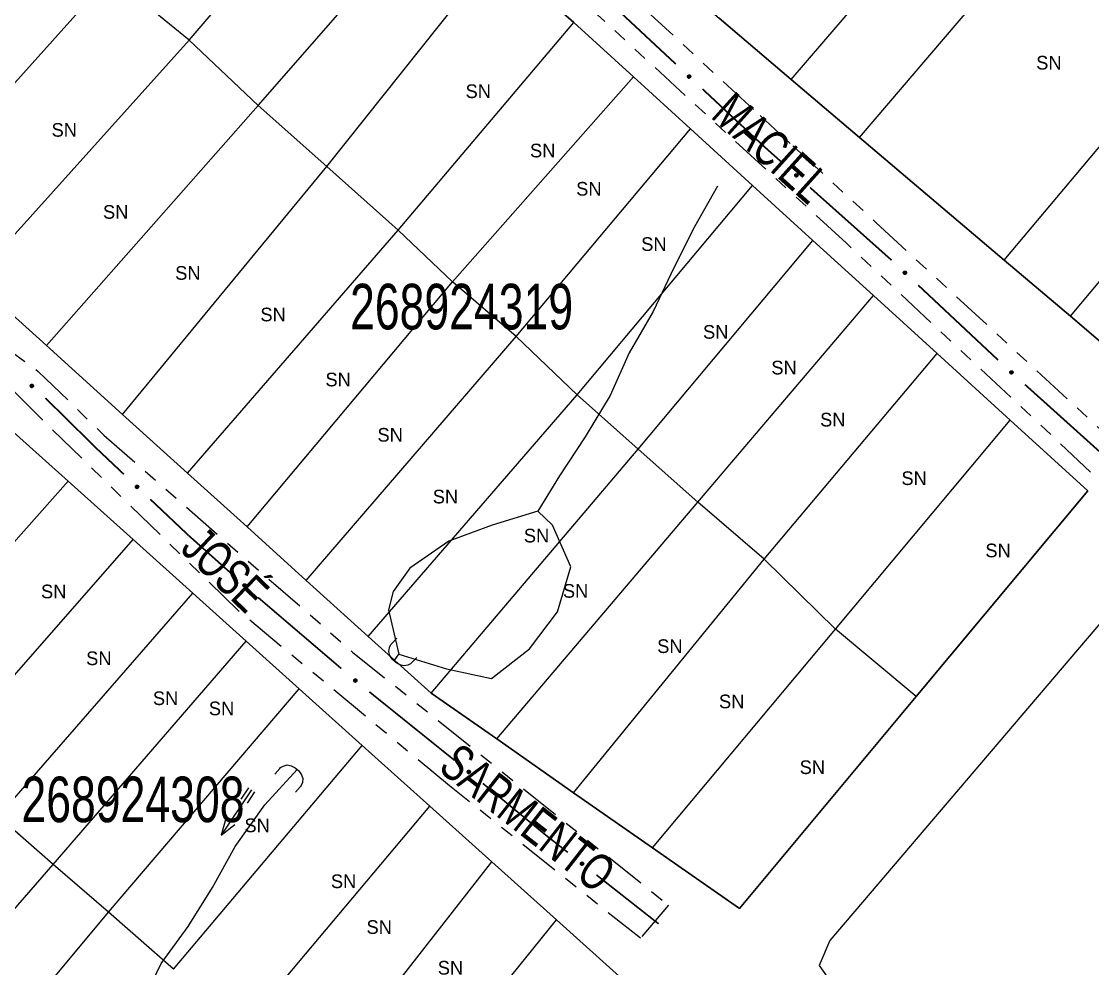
# Model space of a CAD drawing. Extents: x 209193 to 212081, y 4877574 to 4880493.
# Drawn here: x 210490.4 to 210607.9, y 4878393.2 to 4878497.2 of the extents above; entities that cross this region are included whole.
import ezdxf
from ezdxf.enums import TextEntityAlignment as Align

# ---------------------------------------------------------------- set-up
doc = ezdxf.new("R2010")
doc.units = 0
doc.header["$LTSCALE"] = 1.5
doc.header["$MEASUREMENT"] = 0
doc.linetypes.add('TRACO_13', pattern=[8, 5, -1, 1, -1])
doc.linetypes.add('TRACO_25', pattern=[8, 3, -1, 1, -1, 1, -1])
for name, color, linetype in [('CD_MALHA_LOTES', 7, 'CONTINUOUS'), ('CD_TXT_QUADRA', 255, 'CONTINUOUS'), ('HD-CURSO-INTER', 170, 'CONTINUOUS'), ('HD-CURSO-PERENE', 170, 'CONTINUOUS'), ('HD-LAGOS-PERENE', 170, 'CONTINUOUS'), ('HD-TXT-PERENE', 170, 'CONTINUOUS'), ('RU-QUADRA', 210, 'CONTINUOUS'), ('SV-EIXO-RUA-N-PAV', 6, 'CONTINUOUS'), ('SV-PONTE-BUEIRO', 251, 'CONTINUOUS'), ('SV-RUA-NAO-PAV', 7, 'CONTINUOUS'), ('SV-TXT-RUA-N-PAV', 7, 'CONTINUOUS'), ('Th_NmrPort', 1, 'CONTINUOUS')]:
    doc.layers.add(name, color=color, linetype=linetype)
doc.styles.add('ARIAL', font='ARIAL.SHX')

# ---------------------------------------------------------------- blocks, each defined once
blk = doc.blocks.new('COD035', base_point=(210438.094521, 4880067.60704))
at = {"layer": 'HD-CURSO-PERENE'}
for p, q in [((210438.094521, 4880068.01277), (210439.594521, 4880068.01277)), ((210438.094521, 4880067.61277), (210444.094521, 4880067.61277)), ((210438.094521, 4880067.21277), (210439.594521, 4880067.21277))]:
    blk.add_line(p, q, dxfattribs=at)
blk.add_lwpolyline([(210442.294521, 4880067.01277), (210444.094521, 4880067.61277), (210442.294521, 4880068.21277)], dxfattribs=at)
blk = doc.blocks.new('COD119', base_point=(210944.88, 4878610.02))
at = {"layer": 'SV-PONTE-BUEIRO'}
blk.add_lwpolyline([(210943.37, 4878608.02), (210943.37, 4878608.853333), (210943.37, 4878608.978333), (210943.495833, 4878609.311667), (210943.7475, 4878609.686667), (210944.125, 4878609.895), (210944.628333, 4878610.02), (210945.131667, 4878610.02), (210945.635, 4878609.895), (210946.0125, 4878609.686667), (210946.264167, 4878609.311667), (210946.39, 4878608.978333), (210946.39, 4878608.853333), (210946.39, 4878608.02)], dxfattribs=at)

msp = doc.modelspace()

# ---------------------------------------------------------------- linework, layer by layer
at = {"layer": 'CD_MALHA_LOTES', "linetype": 'Continuous', "flags": 128}
for points in [[(210574.855393, 4878490.815034), (210604.437948, 4878525.247011)], [(210582.36629, 4878484.439085), (210611.713375, 4878518.872901)], [(210508.822815, 4878495.115678), (210527.840519, 4878517.302106)], [(210516.366966, 4878487.936566), (210535.878933, 4878510.253286)], [(210598.230367, 4878470.972179), (210627.095208, 4878505.396646)], [(210523.911117, 4878481.244175), (210542.444543, 4878504.545742)], [(210542.444543, 4878504.545742), (210551.006755, 4878497.045714)], [(210476.913814, 4878476.262388), (210500.183546, 4878502.173109)], [(210508.822815, 4878495.115678), (210500.183546, 4878502.173109)], [(210605.483719, 4878464.814857), (210634.251837, 4878499.126617)], [(210531.730365, 4878474.259317), (210551.006755, 4878497.045714)], [(210551.006755, 4878497.045714), (210557.543332, 4878491.088327)], [(210574.855393, 4878490.815034), (210566.947654, 4878497.52786)], [(210485.155691, 4878468.817122), (210508.822815, 4878495.115678)], [(210516.366966, 4878487.936566), (210508.822815, 4878495.115678)], [(210537.698585, 4878468.58223), (210557.543332, 4878491.088327)], [(210557.543332, 4878491.088327), (210563.804828, 4878485.381648)], [(210582.36629, 4878484.439085), (210574.855393, 4878490.815034)], [(210493.148985, 4878461.596414), (210516.366966, 4878487.936566)], [(210523.911117, 4878481.244175), (210516.366966, 4878487.936566)], [(210544.685769, 4878462.61401), (210563.804828, 4878485.381648)], [(210563.804828, 4878485.381648), (210570.616486, 4878479.173554)], [(210598.230367, 4878470.972179), (210582.36629, 4878484.439085)], [(210501.518392, 4878454.035944), (210523.911117, 4878481.244175)], [(210531.730365, 4878474.259317), (210523.911117, 4878481.244175)], [(210661.949273, 4878474.910821), (210655.312067, 4878480.47104), (210652.376601, 4878480.862436), (210649.441136, 4878478.905459), (210579.087813, 4878396.32103), (210577.913627, 4878393.581262), (210579.870604, 4878390.841494), (210675.077534, 4878312.562414), (210679.187186, 4878311.388228), (210684.079629, 4878312.95381), (210741.516903, 4878396.516727)], [(210551.381821, 4878456.209091), (210570.616486, 4878479.173554)], [(210570.616486, 4878479.173554), (210577.241879, 4878473.135222)], [(210508.650098, 4878447.593548), (210531.730365, 4878474.259317)], [(210537.698585, 4878468.58223), (210531.730365, 4878474.259317)], [(210558.077873, 4878450.240871), (210577.241879, 4878473.135222)], [(210577.241879, 4878473.135222), (210583.867272, 4878467.096889)], [(210605.483719, 4878464.814857), (210598.230367, 4878470.972179)], [(210493.148985, 4878461.596414), (210485.155691, 4878468.817122)], [(210515.161224, 4878441.711749), (210537.698585, 4878468.58223)], [(210544.685769, 4878462.61401), (210537.698585, 4878468.58223)], [(210564.628358, 4878444.418218), (210583.867272, 4878467.096889)], [(210583.867272, 4878467.096889), (210590.865196, 4878460.719034)], [(210612.597775, 4878458.775784), (210605.483719, 4878464.814857)], [(210501.518392, 4878454.035944), (210493.148985, 4878461.596414)], [(210521.656856, 4878435.843947), (210544.685769, 4878462.61401)], [(210551.381821, 4878456.209091), (210544.685769, 4878462.61401)], [(210571.87911, 4878438.174971), (210590.865196, 4878460.719034)], [(210590.865196, 4878460.719034), (210598.883266, 4878453.411426)], [(210528.465364, 4878429.693509), (210551.381821, 4878456.209091)], [(210558.077873, 4878450.240871), (210551.381821, 4878456.209091)], [(210508.650098, 4878447.593548), (210501.518392, 4878454.035944)], [(210579.728542, 4878430.503934), (210598.883266, 4878453.411426)], [(210598.883266, 4878453.411426), (210607.379952, 4878445.667611)], [(210489.163526, 4878452.442636), (210495.541408, 4878446.712354)], [(210535.369524, 4878423.456665), (210558.077873, 4878450.240871)], [(210564.628358, 4878444.418218), (210558.077873, 4878450.240871)], [(210515.161224, 4878441.711749), (210508.650098, 4878447.593548)], [(210473.771379, 4878422.213272), (210495.541408, 4878446.712354)], [(210495.541408, 4878446.712354), (210502.667603, 4878440.309742)], [(210607.379952, 4878445.667611), (210588.583914, 4878423.094799)], [(210542.554732, 4878418.436931), (210564.628358, 4878444.418218)], [(210571.87911, 4878438.174971), (210564.628358, 4878444.418218)], [(210521.656856, 4878435.843947), (210515.161224, 4878441.711749)], [(210481.1646, 4878415.776647), (210502.667603, 4878440.309742)], [(210502.667603, 4878440.309742), (210509.207686, 4878434.433729)], [(210550.992341, 4878412.542245), (210571.87911, 4878438.174971)], [(210579.728542, 4878430.503934), (210571.87911, 4878438.174971)], [(210528.465364, 4878429.693509), (210521.656856, 4878435.843947)], [(210487.864243, 4878409.943858), (210509.207686, 4878434.433729)], [(210509.207686, 4878434.433729), (210515.084476, 4878429.153659)], [(210559.630536, 4878406.507425), (210579.728542, 4878430.503934)], [(210588.583914, 4878423.094799), (210579.728542, 4878430.503934)], [(210493.911375, 4878404.679153), (210515.084476, 4878429.153659)], [(210515.084476, 4878429.153659), (210520.89192, 4878423.935894)], [(210535.369524, 4878423.456665), (210528.465364, 4878429.693509)], [(210499.948241, 4878399.423387), (210520.89192, 4878423.935894)], [(210520.89192, 4878423.935894), (210527.802242, 4878417.727236)], [(210542.554732, 4878418.436931), (210535.369524, 4878423.456665)], [(210588.583914, 4878423.094799), (210569.203167, 4878399.819789)], [(210550.992341, 4878412.542245), (210542.554732, 4878418.436931)], [(210507.113691, 4878393.185061), (210527.802242, 4878417.727236)], [(210527.802242, 4878417.727236), (210535.198575, 4878411.081915)], [(210559.630536, 4878406.507425), (210550.992341, 4878412.542245)], [(210514.674476, 4878386.602552), (210535.198575, 4878411.081915)], [(210535.198575, 4878411.081915), (210542.031714, 4878404.942602)], [(210493.911375, 4878404.679153), (210487.864243, 4878409.943858)], [(210569.203167, 4878399.819789), (210559.630536, 4878406.507425)], [(210474.210877, 4878382.047007), (210493.911375, 4878404.679153)], [(210499.948241, 4878399.423387), (210493.911375, 4878404.679153)], [(210522.423359, 4878379.856283), (210542.031714, 4878404.942602)], [(210542.031714, 4878404.942602), (210549.104238, 4878398.588212)], [(210480.652899, 4878376.295396), (210499.948241, 4878399.423387)], [(210507.113691, 4878393.185061), (210499.948241, 4878399.423387)], [(210529.205686, 4878373.937518), (210549.104238, 4878398.588212)], [(210549.104238, 4878398.588212), (210556.384798, 4878392.046909)]]:
    msp.add_lwpolyline(points, dxfattribs=at)
at = {"layer": 'HD-CURSO-INTER', "linetype": 'TRACO_13'}
msp.add_polyline3d([(210566.76, 4878479.1, 13.456275), (210564.24, 4878474.62, 12.970354), (210561.99, 4878470.14, 12.336546), (210559.73, 4878465.35, 11.364705), (210557.09, 4878460.8, 8.671019), (210555, 4878456.13, 7.234385), (210552.27, 4878451.58, 5.840005), (210549.44, 4878447.32, 4.815348), (210547.07, 4878443.42, 2.829414)], dxfattribs=at)
at = {"layer": 'HD-CURSO-PERENE', "linetype": 'Continuous'}
for points in [[(210531.301943, 4878426.994631, 2.733804), (210531.81, 4878427.73, 2.723966)], [(210491.659763, 4878364.91419, 2.782993), (210493.699823, 4878369.65438, 2.782993), (210495.609892, 4878374.474572, 2.782993), (210497.87995, 4878379.414772, 2.782993), (210500.60999, 4878384.374976, 2.773155), (210502.856331, 4878388.062636, 2.773155), (210503.400018, 4878388.955167, 2.773155), (210505.73007, 4878393.795363, 2.773155), (210508.700075, 4878397.855537, 2.822345), (210511.380098, 4878402.145716, 2.822345), (210513.860134, 4878406.625901, 2.812507), (210517.120143, 4878411.196095, 2.812507), (210520.650121, 4878415.096268, 2.812507)]]:
    msp.add_polyline3d(points, dxfattribs=at)
at = {"layer": 'HD-LAGOS-PERENE', "linetype": 'Continuous'}
msp.add_polyline3d([(210547.07, 4878443.42, 2.78716), (210542.04, 4878441.91, 2.78716), (210537.3, 4878440.13, 2.78716), (210533.04, 4878437.18, 2.78716), (210531.210599, 4878434.608513, 2.78716), (210530.68, 4878432.62, 2.78716), (210531.81, 4878427.73, 2.78716), (210537.03, 4878426.13, 2.78716), (210541.99, 4878425.08, 2.78716), (210546.14, 4878428.32, 2.78716), (210549.22, 4878432.39, 2.78716), (210550.69, 4878437.31, 2.78716), (210548.66, 4878441.9, 2.78716)], close=True, dxfattribs=at)
at = {"layer": 'RU-QUADRA', "linetype": 'Continuous', "flags": 128}
for points in [[(210503.319068, 4878563.990608), (210496.926433, 4878556.968396), (210512.108573, 4878544.080381), (210521.325085, 4878536.256547), (210528.063347, 4878530.536482), (210535.477045, 4878524.243045), (210542.709349, 4878518.103592), (210550.617087, 4878511.390767), (210558.545875, 4878504.660073), (210566.947654, 4878497.52786), (210574.855393, 4878490.815034), (210582.36629, 4878484.439085), (210598.230367, 4878470.972179), (210605.483719, 4878464.814857), (210612.597775, 4878458.775784)], [(210485.155691, 4878468.817122), (210493.148985, 4878461.596414), (210501.518392, 4878454.035944), (210508.650098, 4878447.593548), (210515.161224, 4878441.711749), (210521.656856, 4878435.843947), (210528.465364, 4878429.693509), (210535.369524, 4878423.456665), (210542.554732, 4878418.436931), (210550.992341, 4878412.542245), (210559.630536, 4878406.507425), (210569.203167, 4878399.819789), (210588.583914, 4878423.094799), (210607.379952, 4878445.667611), (210598.883266, 4878453.411426), (210590.865196, 4878460.719034), (210583.867272, 4878467.096889), (210577.241879, 4878473.135222), (210570.616486, 4878479.173554), (210563.804828, 4878485.381648), (210557.543332, 4878491.088327), (210551.006755, 4878497.045714), (210542.444543, 4878504.545742)], [(210468.464614, 4878387.177426), (210461.603887, 4878393.302594), (210453.723356, 4878400.33882), (210446.690978, 4878406.56745), (210439.871896, 4878412.705777), (210434.264229, 4878417.712454), (210401.135602, 4878444.89953), (210434.285581, 4878483.362501), (210437.317188, 4878486.935031), (210443.051888, 4878493.872169), (210468.309544, 4878471.179137), (210474.988318, 4878465.178515), (210481.451219, 4878459.371847), (210489.163526, 4878452.442636), (210495.541408, 4878446.712354), (210502.667603, 4878440.309742), (210509.207686, 4878434.433729), (210515.084476, 4878429.153659), (210520.89192, 4878423.935894), (210527.802242, 4878417.727236), (210535.198575, 4878411.081915), (210542.031714, 4878404.942602), (210549.104238, 4878398.588212), (210556.384798, 4878392.046909)]]:
    msp.add_lwpolyline(points, dxfattribs=at)
msp.add_lwpolyline([(210661.378695, 4878474.600109), (210655.312067, 4878480.47104), (210652.376601, 4878480.862436), (210649.441136, 4878478.905459), (210579.087813, 4878396.32103), (210577.913627, 4878393.581262), (210579.870604, 4878390.841494), (210675.077534, 4878312.562414), (210679.187186, 4878311.388228), (210684.079629, 4878312.95381), (210741.516903, 4878396.516727), (210742.691089, 4878400.039286), (210740.342717, 4878404.540333)], close=True, dxfattribs=at)
at = {"layer": 'SV-EIXO-RUA-N-PAV', "const_width": 0.18}
for points in [[(210553.425248, 4878500.6799), (210562.197912, 4878492.492081)], [(210565.122133, 4878489.762808), (210571.70163, 4878483.621944)], [(210571.70163, 4878483.621944), (210571.989429, 4878483.353332)], [(210571.989429, 4878483.353332), (210573.934368, 4878481.618357)], [(210576.919322, 4878478.955642), (210585.127946, 4878471.633177)], [(210585.127946, 4878471.633177), (210585.815678, 4878471.019688)], [(210585.815678, 4878471.019688), (210585.872875, 4878470.966067)], [(210588.791024, 4878468.230302), (210597.54547, 4878460.023008)], [(210600.502816, 4878457.329915), (210608.679051, 4878449.971303)], [(210493.043768, 4878455.847221), (210498.029513, 4878450.933734)], [(210498.029513, 4878450.933734), (210498.707304, 4878450.265766)], [(210498.707304, 4878450.265766), (210501.649045, 4878447.484484)], [(210504.555631, 4878444.736438), (210508.188865, 4878441.301381)], [(210508.188865, 4878441.301381), (210508.746832, 4878440.773848)], [(210508.746832, 4878440.773848), (210513.397097, 4878436.624809)], [(210516.382063, 4878433.962114), (210525.50414, 4878426.165467)], [(210528.582248, 4878423.611701), (210537.932063, 4878416.08967)], [(210541.03279, 4878413.562801), (210547.212899, 4878408.482816)], [(210547.212899, 4878408.482816), (210547.900993, 4878407.91721)], [(210547.900993, 4878407.91721), (210550.344629, 4878405.994643)], [(210553.488297, 4878403.521316), (210559.775634, 4878398.574661)], [(210559.775634, 4878398.574661), (210560.3135, 4878398.151487)]]:
    msp.add_lwpolyline(points, dxfattribs=at)
at = {"layer": 'SV-EIXO-RUA-N-PAV'}
for points in [[(210563.630094, 4878491.305955), (210563.678944, 4878491.308333), (210563.721415, 4878491.300387), (210563.754931, 4878491.283565), (210563.780671, 4878491.260977), (210563.804402, 4878491.234902), (210563.822528, 4878491.203335), (210563.834885, 4878491.163842), (210563.837614, 4878491.114855), (210563.826615, 4878491.071882), (210563.81188, 4878491.038142), (210563.789872, 4878491.009945), (210563.764155, 4878490.987316), (210563.730742, 4878490.969572), (210563.690598, 4878490.957441), (210563.641273, 4878490.955888), (210563.59969, 4878490.963964), (210563.567699, 4878490.981086), (210563.539492, 4878491.003391), (210563.515584, 4878491.030302), (210563.49797, 4878491.061392), (210563.485828, 4878491.101833), (210563.484941, 4878491.150537), (210563.492521, 4878491.192104), (210563.50919, 4878491.224326), (210563.531775, 4878491.251602), (210563.557638, 4878491.275722), (210563.588612, 4878491.295263), (210563.630094, 4878491.305955)], [(210575.392904, 4878480.464791), (210575.441688, 4878480.468269), (210575.484327, 4878480.461282), (210575.518213, 4878480.445218), (210575.544456, 4878480.423216), (210575.568768, 4878480.397682), (210575.5876, 4878480.366531), (210575.600844, 4878480.327327), (210575.604676, 4878480.278414), (210575.594647, 4878480.235204), (210575.580676, 4878480.20114), (210575.559309, 4878480.172455), (210575.534109, 4878480.149252), (210575.501104, 4878480.130761), (210575.461243, 4878480.117728), (210575.411966, 4878480.115065), (210575.37021, 4878480.122201), (210575.337842, 4878480.138599), (210575.30914, 4878480.160263), (210575.284631, 4878480.186629), (210575.266322, 4878480.217314), (210575.253272, 4878480.257471), (210575.251288, 4878480.306143), (210575.257931, 4878480.34787), (210575.27387, 4878480.380459), (210575.295834, 4878480.408237), (210575.321148, 4878480.432933), (210575.351673, 4878480.453168), (210575.392904, 4878480.464791)], [(210587.302418, 4878469.776761), (210587.351273, 4878469.77903), (210587.393727, 4878469.770991), (210587.427205, 4878469.754094), (210587.452895, 4878469.731448), (210587.476568, 4878469.705321), (210587.494623, 4878469.673713), (210587.506892, 4878469.634193), (210587.509513, 4878469.5852), (210587.498418, 4878469.542252), (210587.483609, 4878469.508545), (210587.461538, 4878469.480397), (210587.435771, 4878469.457825), (210587.402319, 4878469.440155), (210587.362148, 4878469.428113), (210587.31282, 4878469.42667), (210587.271254, 4878469.434838), (210587.239301, 4878469.452032), (210587.211144, 4878469.474399), (210587.187295, 4878469.501363), (210587.16975, 4878469.532492), (210587.157699, 4878469.57296), (210587.15692, 4878469.621666), (210587.164593, 4878469.663216), (210587.181333, 4878469.695401), (210587.203979, 4878469.722626), (210587.229895, 4878469.746689), (210587.260913, 4878469.766161), (210587.302418, 4878469.776761)], [(210598.983071, 4878458.845784), (210599.03187, 4878458.849046), (210599.074478, 4878458.841871), (210599.108293, 4878458.825659), (210599.134438, 4878458.803541), (210599.158637, 4878458.7779), (210599.177332, 4878458.746666), (210599.190402, 4878458.707404), (210599.194018, 4878458.658474), (210599.183799, 4878458.615309), (210599.169678, 4878458.581307), (210599.148185, 4878458.552717), (210599.122882, 4878458.529625), (210599.089796, 4878458.511279), (210599.049878, 4878458.498423), (210599.000589, 4878458.495977), (210598.958866, 4878458.503298), (210598.926571, 4878458.519839), (210598.897964, 4878458.541629), (210598.873572, 4878458.568102), (210598.855398, 4878458.598868), (210598.842526, 4878458.639082), (210598.840757, 4878458.687762), (210598.847583, 4878458.729459), (210598.863666, 4878458.761978), (210598.885753, 4878458.789659), (210598.911175, 4878458.814243), (210598.94179, 4878458.834343), (210598.983071, 4878458.845784)], [(210491.512099, 4878457.353892), (210491.560708, 4878457.359293), (210491.60359, 4878457.353994), (210491.638083, 4878457.339281), (210491.665174, 4878457.318331), (210491.690475, 4878457.293777), (210491.710522, 4878457.263393), (210491.725302, 4878457.224742), (210491.731062, 4878457.176018), (210491.722747, 4878457.132447), (210491.710131, 4878457.097858), (210491.689912, 4878457.068352), (210491.665647, 4878457.044173), (210491.633398, 4878457.024393), (210491.594083, 4878457.009797), (210491.544949, 4878457.005191), (210491.502945, 4878457.010674), (210491.469955, 4878457.025782), (210491.44042, 4878457.046296), (210491.41489, 4878457.071673), (210491.395383, 4878457.101612), (210491.380758, 4878457.141223), (210491.376855, 4878457.189778), (210491.381846, 4878457.231735), (210491.396486, 4878457.264928), (210491.417337, 4878457.293551), (210491.441656, 4878457.319227), (210491.471359, 4878457.340651), (210491.512099, 4878457.353892)], [(210503.07356, 4878446.289161), (210503.122425, 4878446.291224), (210503.164844, 4878446.283005), (210503.19825, 4878446.265967), (210503.223844, 4878446.243214), (210503.247407, 4878446.216987), (210503.265329, 4878446.185303), (210503.277431, 4878446.145732), (210503.279845, 4878446.096728), (210503.26857, 4878446.053828), (210503.253618, 4878446.020182), (210503.231429, 4878445.992128), (210503.205567, 4878445.969665), (210503.17204, 4878445.952137), (210503.131819, 4878445.940264), (210503.082485, 4878445.939029), (210503.040954, 4878445.947372), (210503.009075, 4878445.964701), (210502.981012, 4878445.987187), (210502.957277, 4878446.014251), (210502.939864, 4878446.045453), (210502.927982, 4878446.085972), (210502.927409, 4878446.13468), (210502.935257, 4878446.176197), (210502.952133, 4878446.208312), (210502.974893, 4878446.235442), (210503.000911, 4878446.259394), (210503.03201, 4878446.278736), (210503.07356, 4878446.289161)], [(210514.855523, 4878435.471105), (210514.904308, 4878435.474578), (210514.946947, 4878435.467587), (210514.980831, 4878435.451521), (210515.007072, 4878435.429516), (210515.031382, 4878435.40398), (210515.050211, 4878435.372827), (210515.06345, 4878435.333621), (210515.067278, 4878435.284708), (210515.057245, 4878435.241499), (210515.043271, 4878435.207437), (210515.021901, 4878435.178753), (210514.996699, 4878435.155553), (210514.963692, 4878435.137065), (210514.92383, 4878435.124036), (210514.874552, 4878435.121377), (210514.832798, 4878435.128518), (210514.800431, 4878435.144919), (210514.771731, 4878435.166585), (210514.747225, 4878435.192953), (210514.728918, 4878435.22364), (210514.715872, 4878435.263799), (210514.713893, 4878435.31247), (210514.720539, 4878435.354197), (210514.736481, 4878435.386785), (210514.758449, 4878435.41456), (210514.783764, 4878435.439254), (210514.814292, 4878435.459486), (210514.855523, 4878435.471105)], [(210527.003208, 4878425.023339), (210527.051752, 4878425.029295), (210527.094692, 4878425.024488), (210527.129351, 4878425.01017), (210527.15668, 4878424.989531), (210527.18226, 4878424.965268), (210527.202653, 4878424.935116), (210527.217875, 4878424.896636), (210527.224191, 4878424.847981), (210527.216375, 4878424.804318), (210527.204156, 4878424.769587), (210527.184276, 4878424.739851), (210527.160289, 4878424.715396), (210527.128268, 4878424.695249), (210527.089122, 4878424.680204), (210527.040045, 4878424.675037), (210526.99798, 4878424.680039), (210526.96482, 4878424.694768), (210526.935052, 4878424.714943), (210526.909233, 4878424.740027), (210526.889385, 4878424.76974), (210526.874309, 4878424.809181), (210526.86985, 4878424.857689), (210526.87436, 4878424.8997), (210526.88862, 4878424.933059), (210526.909143, 4878424.961918), (210526.933166, 4878424.987871), (210526.962623, 4878425.009632), (210527.003208, 4878425.023339)], [(210539.446668, 4878415.009073), (210539.495273, 4878415.014518), (210539.538159, 4878415.009259), (210539.572666, 4878414.994577), (210539.599776, 4878414.973652), (210539.6251, 4878414.949121), (210539.645175, 4878414.918756), (210539.65999, 4878414.880118), (210539.665795, 4878414.8314), (210539.65752, 4878414.787821), (210539.644936, 4878414.753221), (210539.624744, 4878414.723696), (210539.600501, 4878414.699494), (210539.56827, 4878414.679685), (210539.528968, 4878414.665053), (210539.479839, 4878414.660402), (210539.437829, 4878414.665846), (210539.404826, 4878414.680924), (210539.375272, 4878414.701411), (210539.349718, 4878414.726765), (210539.330184, 4878414.756685), (210539.315523, 4878414.796283), (210539.311576, 4878414.844835), (210539.316527, 4878414.886796), (210539.331137, 4878414.920003), (210539.351962, 4878414.948645), (210539.376258, 4878414.974343), (210539.405941, 4878414.995794), (210539.446668, 4878415.009073)], [(210551.871609, 4878404.933336), (210551.920085, 4878404.939819), (210551.963075, 4878404.935478), (210551.997888, 4878404.921538), (210552.025439, 4878404.901198), (210552.051281, 4878404.877214), (210552.072001, 4878404.847285), (210552.08764, 4878404.808973), (210552.094484, 4878404.76039), (210552.087143, 4878404.716644), (210552.075302, 4878404.681783), (210552.055747, 4878404.651833), (210552.032027, 4878404.627118), (210552.000227, 4878404.606624), (210551.961247, 4878404.591155), (210551.912228, 4878404.585454), (210551.870112, 4878404.589999), (210551.836793, 4878404.604367), (210551.806808, 4878404.624217), (210551.780718, 4878404.649019), (210551.760549, 4878404.678515), (210551.745044, 4878404.71779), (210551.740059, 4878404.766246), (210551.744112, 4878404.808304), (210551.758009, 4878404.841816), (210551.778216, 4878404.870896), (210551.801957, 4878404.897109), (210551.831175, 4878404.919189), (210551.871609, 4878404.933336)]]:
    msp.add_lwpolyline(points, close=True, dxfattribs=at)
for points in [[(210563.484941, 4878491.150537), (210563.730742, 4878490.969572)], [(210563.485828, 4878491.101833), (210563.690598, 4878490.957441)], [(210563.489235, 4878491.124683), (210563.708096, 4878490.96521)], [(210563.489634, 4878491.169107), (210563.743276, 4878490.980904)], [(210563.492521, 4878491.192104), (210563.764155, 4878490.987316)], [(210563.497548, 4878491.079594), (210563.659948, 4878490.961618)], [(210563.49797, 4878491.061392), (210563.641273, 4878490.955888)], [(210563.502868, 4878491.205285), (210563.774465, 4878491.000323)], [(210563.50919, 4878491.224326), (210563.789872, 4878491.009945)], [(210563.510383, 4878491.04335), (210563.615457, 4878490.963946)], [(210563.515584, 4878491.030302), (210563.59969, 4878490.963964)], [(210563.522087, 4878491.235876), (210563.797808, 4878491.023333)], [(210563.531775, 4878491.251602), (210563.81188, 4878491.038142)], [(210563.548223, 4878491.261878), (210563.816828, 4878491.05971)], [(210563.557638, 4878491.275722), (210563.826615, 4878491.071882)], [(210563.576487, 4878491.282162), (210563.829064, 4878491.096819)], [(210563.588612, 4878491.295263), (210563.837614, 4878491.114855)], [(210563.60874, 4878491.298721), (210563.832389, 4878491.140378)], [(210563.630094, 4878491.305955), (210563.834885, 4878491.163842)], [(210563.656755, 4878491.306169), (210563.823012, 4878491.188326)], [(210563.678944, 4878491.308333), (210563.822528, 4878491.203335)], [(210563.703174, 4878491.303908), (210563.80632, 4878491.224437)], [(210563.721415, 4878491.300387), (210563.804402, 4878491.234902)], [(210575.251288, 4878480.306143), (210575.501104, 4878480.130761)], [(210575.255562, 4878480.324814), (210575.513378, 4878480.142372)], [(210575.257931, 4878480.34787), (210575.534109, 4878480.149252)], [(210575.267978, 4878480.36128), (210575.544123, 4878480.162488)], [(210575.27387, 4878480.380459), (210575.559309, 4878480.172455)], [(210575.286503, 4878480.392297), (210575.566941, 4878480.186018)], [(210575.295834, 4878480.408237), (210575.580676, 4878480.20114)], [(210575.312047, 4878480.418881), (210575.585137, 4878480.222814)], [(210575.321148, 4878480.432933), (210575.594647, 4878480.235204)], [(210575.339846, 4878480.439796), (210575.596534, 4878480.260189)], [(210575.351673, 4878480.453168), (210575.604676, 4878480.278414)], [(210575.371719, 4878480.457078), (210575.598877, 4878480.303812)], [(210575.392904, 4878480.464791), (210575.600844, 4878480.327327)], [(210575.419554, 4878480.465606), (210575.588423, 4878480.351537)], [(210575.441688, 4878480.468269), (210575.5876, 4878480.366531)], [(210575.466012, 4878480.464391), (210575.570922, 4878480.387263)], [(210575.484327, 4878480.461282), (210575.568768, 4878480.397682)], [(210575.253272, 4878480.257471), (210575.461243, 4878480.117728)], [(210575.256164, 4878480.280392), (210575.478561, 4878480.125889)], [(210575.26549, 4878480.235502), (210575.430506, 4878480.121214)], [(210575.266322, 4878480.217314), (210575.411966, 4878480.115065)], [(210575.279138, 4878480.199556), (210575.385974, 4878480.122539)], [(210575.284631, 4878480.186629), (210575.37021, 4878480.122201)], [(210587.203979, 4878469.722626), (210587.483609, 4878469.508545)], [(210587.220449, 4878469.732866), (210587.488604, 4878469.530102)], [(210587.229895, 4878469.746689), (210587.498418, 4878469.542252)], [(210587.248758, 4878469.753087), (210587.500923, 4878469.567183)], [(210587.260913, 4878469.766161), (210587.509513, 4878469.5852)], [(210587.281049, 4878469.769574), (210587.504345, 4878469.610735)], [(210587.302418, 4878469.776761), (210587.506892, 4878469.634193)], [(210587.32908, 4878469.776916), (210587.495075, 4878469.658704)], [(210587.351273, 4878469.77903), (210587.494623, 4878469.673713)], [(210587.375494, 4878469.774552), (210587.478463, 4878469.694852)], [(210587.393727, 4878469.770991), (210587.476568, 4878469.705321)], [(210587.15692, 4878469.621666), (210587.402319, 4878469.440155)], [(210587.157699, 4878469.57296), (210587.362148, 4878469.428113)], [(210587.161157, 4878469.595803), (210587.379662, 4878469.435843)], [(210587.161654, 4878469.640225), (210587.414877, 4878469.45146)], [(210587.164593, 4878469.663216), (210587.435771, 4878469.457825)], [(210587.169369, 4878469.550695), (210587.331506, 4878469.432359)], [(210587.16975, 4878469.532492), (210587.31282, 4878469.42667)], [(210587.174969, 4878469.676373), (210587.44611, 4878469.470809)], [(210587.181333, 4878469.695401), (210587.461538, 4878469.480397)], [(210587.182124, 4878469.514423), (210587.287021, 4878469.434785)], [(210587.187295, 4878469.501363), (210587.271254, 4878469.434838)], [(210587.194256, 4878469.706922), (210587.469503, 4878469.493767)], [(210598.840757, 4878458.687762), (210599.089796, 4878458.511279)], [(210598.842526, 4878458.639082), (210599.049878, 4878458.498423)], [(210598.845113, 4878458.706414), (210599.102122, 4878458.522837)], [(210598.845519, 4878458.661991), (210599.067232, 4878458.506507)], [(210598.847583, 4878458.729459), (210599.122882, 4878458.529625)], [(210598.854647, 4878458.61706), (210599.019157, 4878458.502045)], [(210598.855398, 4878458.598868), (210599.000589, 4878458.495977)], [(210598.857689, 4878458.742826), (210599.132955, 4878458.542817)], [(210598.863666, 4878458.761978), (210599.148185, 4878458.552717)], [(210598.868136, 4878458.581054), (210598.974631, 4878458.503566)], [(210598.873572, 4878458.568102), (210598.958866, 4878458.503298)], [(210598.876351, 4878458.77376), (210599.155876, 4878458.566246)], [(210598.885753, 4878458.789659), (210599.169678, 4878458.581307)], [(210598.902012, 4878458.800232), (210599.174234, 4878458.602962)], [(210598.911175, 4878458.814243), (210599.183799, 4878458.615309)], [(210598.929903, 4878458.821024), (210599.185797, 4878458.640286)], [(210598.94179, 4878458.834343), (210599.194018, 4878458.658474)], [(210598.961852, 4878458.838164), (210599.188332, 4878458.683898)], [(210598.983071, 4878458.845784), (210599.190402, 4878458.707404)], [(210599.009724, 4878458.846481), (210599.178088, 4878458.731669)], [(210599.03187, 4878458.849046), (210599.177332, 4878458.746666)], [(210599.056177, 4878458.845061), (210599.160745, 4878458.767472)], [(210599.074478, 4878458.841871), (210599.158637, 4878458.7779)], [(210491.376855, 4878457.189778), (210491.633398, 4878457.024393)], [(210491.380389, 4878457.208604), (210491.645205, 4878457.036479)], [(210491.380758, 4878457.141223), (210491.594083, 4878457.009797)], [(210491.381846, 4878457.231735), (210491.665647, 4878457.044173)], [(210491.382743, 4878457.16424), (210491.611065, 4878457.018635)], [(210491.391356, 4878457.245532), (210491.675132, 4878457.057794)], [(210491.393834, 4878457.119753), (210491.563232, 4878457.012067)], [(210491.395383, 4878457.101612), (210491.544949, 4878457.005191)], [(210491.396486, 4878457.264928), (210491.689912, 4878457.068352)], [(210491.408643, 4878457.277255), (210491.697003, 4878457.082206)], [(210491.40889, 4878457.084374), (210491.518683, 4878457.011634)], [(210491.41489, 4878457.071673), (210491.502945, 4878457.010674)], [(210491.417337, 4878457.293551), (210491.710131, 4878457.097858)], [(210491.433117, 4878457.304827), (210491.713732, 4878457.119691)], [(210491.441656, 4878457.319227), (210491.722747, 4878457.132447)], [(210491.460069, 4878457.326823), (210491.723646, 4878457.157487)], [(210491.471359, 4878457.340651), (210491.731062, 4878457.176018)], [(210491.491235, 4878457.345349), (210491.724266, 4878457.201168)], [(210491.512099, 4878457.353892), (210491.725302, 4878457.224742)], [(210491.538696, 4878457.355758), (210491.711936, 4878457.248444)], [(210491.560708, 4878457.359293), (210491.710522, 4878457.263393)], [(210491.585166, 4878457.356378), (210491.693038, 4878457.283451)], [(210491.60359, 4878457.353994), (210491.690475, 4878457.293777)], [(210502.974893, 4878446.235442), (210503.253618, 4878446.020182)], [(210502.991407, 4878446.245612), (210503.258704, 4878446.041718)], [(210503.000911, 4878446.259394), (210503.26857, 4878446.053828)], [(210503.019801, 4878446.265713), (210503.271179, 4878446.078747)], [(210503.03201, 4878446.278736), (210503.279845, 4878446.096728)], [(210503.05216, 4878446.282064), (210503.274785, 4878446.122284)], [(210503.07356, 4878446.289161), (210503.277431, 4878446.145732)], [(210503.100222, 4878446.289203), (210503.265717, 4878446.170292)], [(210503.122425, 4878446.291224), (210503.265329, 4878446.185303)], [(210503.146626, 4878446.286643), (210503.249258, 4878446.20651)], [(210503.164844, 4878446.283005), (210503.247407, 4878446.216987)], [(210502.927409, 4878446.13468), (210503.17204, 4878445.952137)], [(210502.927982, 4878446.085972), (210503.131819, 4878445.940264)], [(210502.931537, 4878446.1088), (210503.149366, 4878445.94792)], [(210502.932222, 4878446.15322), (210503.184646, 4878445.963388)], [(210502.935257, 4878446.176197), (210503.205567, 4878445.969665)], [(210502.939559, 4878446.063658), (210503.101196, 4878445.944639)], [(210502.939864, 4878446.045453), (210503.082485, 4878445.939029)], [(210502.945689, 4878446.189311), (210503.215961, 4878445.982605)], [(210502.952133, 4878446.208312), (210503.231429, 4878445.992128)], [(210502.952161, 4878446.027332), (210503.056722, 4878445.947253)], [(210502.957277, 4878446.014251), (210503.040954, 4878445.947372)], [(210502.965105, 4878446.219778), (210503.239451, 4878446.005465)], [(210514.713893, 4878435.31247), (210514.963692, 4878435.137065)], [(210514.715872, 4878435.263799), (210514.92383, 4878435.124036)], [(210514.718169, 4878435.331141), (210514.975968, 4878435.148675)], [(210514.718766, 4878435.28672), (210514.941149, 4878435.132195)], [(210514.720539, 4878435.354197), (210514.996699, 4878435.155553)], [(210514.728088, 4878435.241828), (210514.893093, 4878435.127525)], [(210514.728918, 4878435.22364), (210514.874552, 4878435.121377)], [(210514.730588, 4878435.367606), (210515.006714, 4878435.168788)], [(210514.736481, 4878435.386785), (210515.021901, 4878435.178753)], [(210514.741733, 4878435.205881), (210514.848562, 4878435.128854)], [(210514.747225, 4878435.192953), (210514.832798, 4878435.128518)], [(210514.749116, 4878435.398621), (210515.029535, 4878435.192316)], [(210514.758449, 4878435.41456), (210515.043271, 4878435.207437)], [(210514.774662, 4878435.425203), (210515.047734, 4878435.22911)], [(210514.783764, 4878435.439254), (210515.057245, 4878435.241499)], [(210514.802464, 4878435.446115), (210515.059135, 4878435.266484)], [(210514.814292, 4878435.459486), (210515.067278, 4878435.284708)], [(210514.834338, 4878435.463394), (210515.061482, 4878435.310107)], [(210514.855523, 4878435.471105), (210515.06345, 4878435.333621)], [(210514.882174, 4878435.471917), (210515.051032, 4878435.357833)], [(210514.904308, 4878435.474578), (210515.050211, 4878435.372827)], [(210514.928632, 4878435.470698), (210515.033534, 4878435.393561)], [(210514.946947, 4878435.467587), (210515.031382, 4878435.40398)], [(210526.86985, 4878424.857689), (210527.128268, 4878424.695249)], [(210526.873169, 4878424.876554), (210527.139936, 4878424.70747)], [(210526.874309, 4878424.809181), (210527.089122, 4878424.680204)], [(210526.87436, 4878424.8997), (210527.160289, 4878424.715396)], [(210526.87603, 4878424.83222), (210527.106003, 4878424.689236)], [(210526.883712, 4878424.913605), (210527.169617, 4878424.729125)], [(210526.887629, 4878424.787863), (210527.058248, 4878424.682121)], [(210526.88862, 4878424.933059), (210527.184276, 4878424.739851)], [(210526.889385, 4878424.76974), (210527.040045, 4878424.675037)], [(210526.900635, 4878424.945524), (210527.191208, 4878424.753785)], [(210526.903089, 4878424.752658), (210527.013707, 4878424.681178)], [(210526.909143, 4878424.961918), (210527.204156, 4878424.769587)], [(210526.909233, 4878424.740027), (210526.99798, 4878424.680039)], [(210526.924792, 4878424.973374), (210527.207507, 4878424.79146)], [(210526.933166, 4878424.987871), (210527.216375, 4878424.804318)], [(210526.951491, 4878424.995676), (210527.216988, 4878424.829366)], [(210526.962623, 4878425.009632), (210527.224191, 4878424.847981)], [(210526.982443, 4878425.014558), (210527.217108, 4878424.873052)], [(210527.003208, 4878425.023339), (210527.217875, 4878424.896636)], [(210527.029782, 4878425.025509), (210527.204238, 4878424.920183)], [(210527.051752, 4878425.029295), (210527.202653, 4878424.935116)], [(210527.076242, 4878425.02666), (210527.184941, 4878424.954972)], [(210527.094692, 4878425.024488), (210527.18226, 4878424.965268)], [(210539.311576, 4878414.844835), (210539.56827, 4878414.679685)], [(210539.315092, 4878414.863663), (210539.580066, 4878414.691782)], [(210539.315523, 4878414.796283), (210539.528968, 4878414.665053)], [(210539.316527, 4878414.886796), (210539.600501, 4878414.699494)], [(210539.317487, 4878414.819302), (210539.545943, 4878414.673907)], [(210539.326025, 4878414.900601), (210539.609973, 4878414.713124)], [(210539.328619, 4878414.774825), (210539.498116, 4878414.667295)], [(210539.330184, 4878414.756685), (210539.479839, 4878414.660402)], [(210539.331137, 4878414.920003), (210539.624744, 4878414.723696)], [(210539.343283, 4878414.932341), (210539.631822, 4878414.737556)], [(210539.343708, 4878414.73946), (210539.453567, 4878414.66682)], [(210539.349718, 4878414.726765), (210539.437829, 4878414.665846)], [(210539.351962, 4878414.948645), (210539.644936, 4878414.753221)], [(210539.367731, 4878414.959935), (210539.648517, 4878414.775057)], [(210539.376258, 4878414.974343), (210539.65752, 4878414.787821)], [(210539.394664, 4878414.981956), (210539.658396, 4878414.812862)], [(210539.405941, 4878414.995794), (210539.665795, 4878414.8314)], [(210539.425812, 4878415.00051), (210539.658975, 4878414.856544)], [(210539.446668, 4878415.009073), (210539.65999, 4878414.880118)], [(210539.473264, 4878415.010963), (210539.646602, 4878414.903808)], [(210539.495273, 4878415.014518), (210539.645175, 4878414.918756)], [(210539.519733, 4878415.011625), (210539.627672, 4878414.938798)], [(210539.538159, 4878415.009259), (210539.6251, 4878414.949121)], [(210551.740059, 4878404.766246), (210552.000227, 4878404.606624)], [(210551.743172, 4878404.785146), (210552.011761, 4878404.618971)], [(210551.744112, 4878404.808304), (210552.032027, 4878404.627118)], [(210551.745044, 4878404.71779), (210551.961247, 4878404.591155)], [(210551.746515, 4878404.740846), (210551.978028, 4878404.60037)], [(210551.753313, 4878404.822309), (210552.041205, 4878404.640947)], [(210551.758009, 4878404.841816), (210552.055747, 4878404.651833)], [(210551.758596, 4878404.696618), (210551.930353, 4878404.592737)], [(210551.760549, 4878404.678515), (210551.912228, 4878404.585454)], [(210551.769887, 4878404.85441), (210552.062527, 4878404.665841)], [(210551.774437, 4878404.661583), (210551.885825, 4878404.591309)], [(210551.778216, 4878404.870896), (210552.075302, 4878404.681783)], [(210551.780718, 4878404.649019), (210551.870112, 4878404.589999)], [(210551.79374, 4878404.882522), (210552.078416, 4878404.703691)], [(210551.801957, 4878404.897109), (210552.087143, 4878404.716644)], [(210551.820196, 4878404.905113), (210552.087484, 4878404.741698)], [(210551.831175, 4878404.919189), (210552.094484, 4878404.76039)], [(210551.85094, 4878404.924329), (210552.087129, 4878404.785382)], [(210551.871609, 4878404.933336), (210552.08764, 4878404.808973)], [(210551.898158, 4878404.935795), (210552.073748, 4878404.832371)], [(210551.920085, 4878404.939819), (210552.072001, 4878404.847285)], [(210551.944602, 4878404.937451), (210552.054074, 4878404.866948)], [(210551.963075, 4878404.935478), (210552.051281, 4878404.877214)]]:
    msp.add_lwpolyline(points, dxfattribs=at)
at = {"layer": 'SV-RUA-NAO-PAV', "linetype": 'TRACO_25'}
for points in [[(210531.783322, 4878602.204012, 13.044299), (210528.74, 4878601.58, 12.759085), (210524.67, 4878599.06, 12.399926), (210494.81, 4878561.64, 11.892879), (210494.88, 4878558.3, 11.892879), (210496.88, 4878555.69, 11.977387), (210571.447255, 4878486.83766, 13.847123), (210575.019697, 4878483.539014, 13.847123), (210584.17, 4878475.09, 13.847123), (210610.23, 4878451.08, 14.35417)], [(210607.7, 4878447.73, 14.343607), (210580.914292, 4878472.829389, 14.480932), (210538.16, 4878512.08, 13.054862), (210492.17, 4878554.1, 11.861189), (210489.7, 4878554.3, 11.861189), (210486.56, 4878552.47, 11.882316), (210447.092663, 4878506.176442, 10.963293)], [(210447.092663, 4878506.176442, 11.111182), (210447.49, 4878502.49, 11.100618), (210449.88, 4878498.98, 11.227381), (210480.31, 4878468.1, 9.590041), (210487.14, 4878462.5, 9.357644), (210492.26, 4878458.77, 8.713272), (210499.47, 4878451.77, 8.195662), (210526.75, 4878427.97, 3.949143), (210561.38, 4878400.21, 5.206197), (210558.31, 4878396.57, 5.195633), (210537.39, 4878413.28, 4.48788), (210514.23, 4878432.49, 4.540698), (210492.71, 4878453.45, 8.512566), (210488.65, 4878457.53, 8.935105), (210483.17, 4878461.41, 9.325953), (210475.97, 4878467.22, 9.494969), (210455.27, 4878487.56, 11.248507), (210444.83, 4878497.48, 10.910476), (210441.960058, 4878498.138889, 10.836532), (210439.456719, 4878497.193603, 10.74146), (210434.285822, 4878491.040596, 7.973828)]]:
    msp.add_polyline3d(points, dxfattribs=at)

# ---------------------------------------------------------------- block references
at = {"layer": 'HD-TXT-PERENE', "rotation": 236}
msp.add_blockref('COD035', (210515.663542, 4878412.860331), dxfattribs=at)
at = {"layer": 'SV-PONTE-BUEIRO'}
for p, rotation in [((210531.301943, 4878426.994631, 2.812507), 136), ((210520.650121, 4878415.096268, 2.812507), 319)]:
    msp.add_blockref('COD119', p, dxfattribs=dict(at, rotation=rotation))

# ---------------------------------------------------------------- texts
at = {"layer": 'CD_TXT_QUADRA', "style": 'ARIAL', "width": 0.7}
for s, p in [('268924319', (210526.464289, 4878463.383334)), ('268924308', (210490.415887, 4878409.310731))]:
    msp.add_text(s, height=5, dxfattribs=at).set_placement(p)
at = {"layer": 'SV-TXT-RUA-N-PAV', "style": 'ARIAL', "width": 0.7}
for s, rotation, p in [('MACIEL', 318, (210565.913343, 4878486.687681)), ('JOSÉ', 316, (210507.723067, 4878439.144793)), ('SARMENTO', 322, (210536.011018, 4878415.034459))]:
    msp.add_text(s, height=4, rotation=rotation, dxfattribs=at).set_placement(p)
at = {"layer": 'Th_NmrPort', "color": 1}
for p in [(210601.733298, 4878492.645163), (210539.137239, 4878489.512806), (210493.722387, 4878485.271708), (210546.20596, 4878483.007647), (210551.268181, 4878478.809034), (210499.361085, 4878476.271396), (210558.404028, 4878472.743564), (210507.280498, 4878469.572843), (210516.62708, 4878465.015044), (210565.183084, 4878463.110169), (210572.675724, 4878459.185453), (210523.762927, 4878457.879196), (210578.027609, 4878453.476775), (210529.471606, 4878451.813725), (210586.947419, 4878447.054512), (210535.537076, 4878445.03467), (210545.527263, 4878440.753161), (210596.156894, 4878439.122183), (210492.561166, 4878434.624651), (210549.808772, 4878434.687691), (210560.155751, 4878428.62222), (210497.514121, 4878427.289633), (210504.835992, 4878422.907772), (210566.934806, 4878422.55675), (210510.973405, 4878421.791879), (210575.784636, 4878415.3404), (210514.879031, 4878408.959106), (210524.364124, 4878402.821693), (210528.26975, 4878397.800173), (210536.081003, 4878393.3366)]:
    msp.add_text('SN', height=1.5, dxfattribs=at).set_placement(p, align=Align.MIDDLE_LEFT)

doc.saveas('drawing.dxf')
